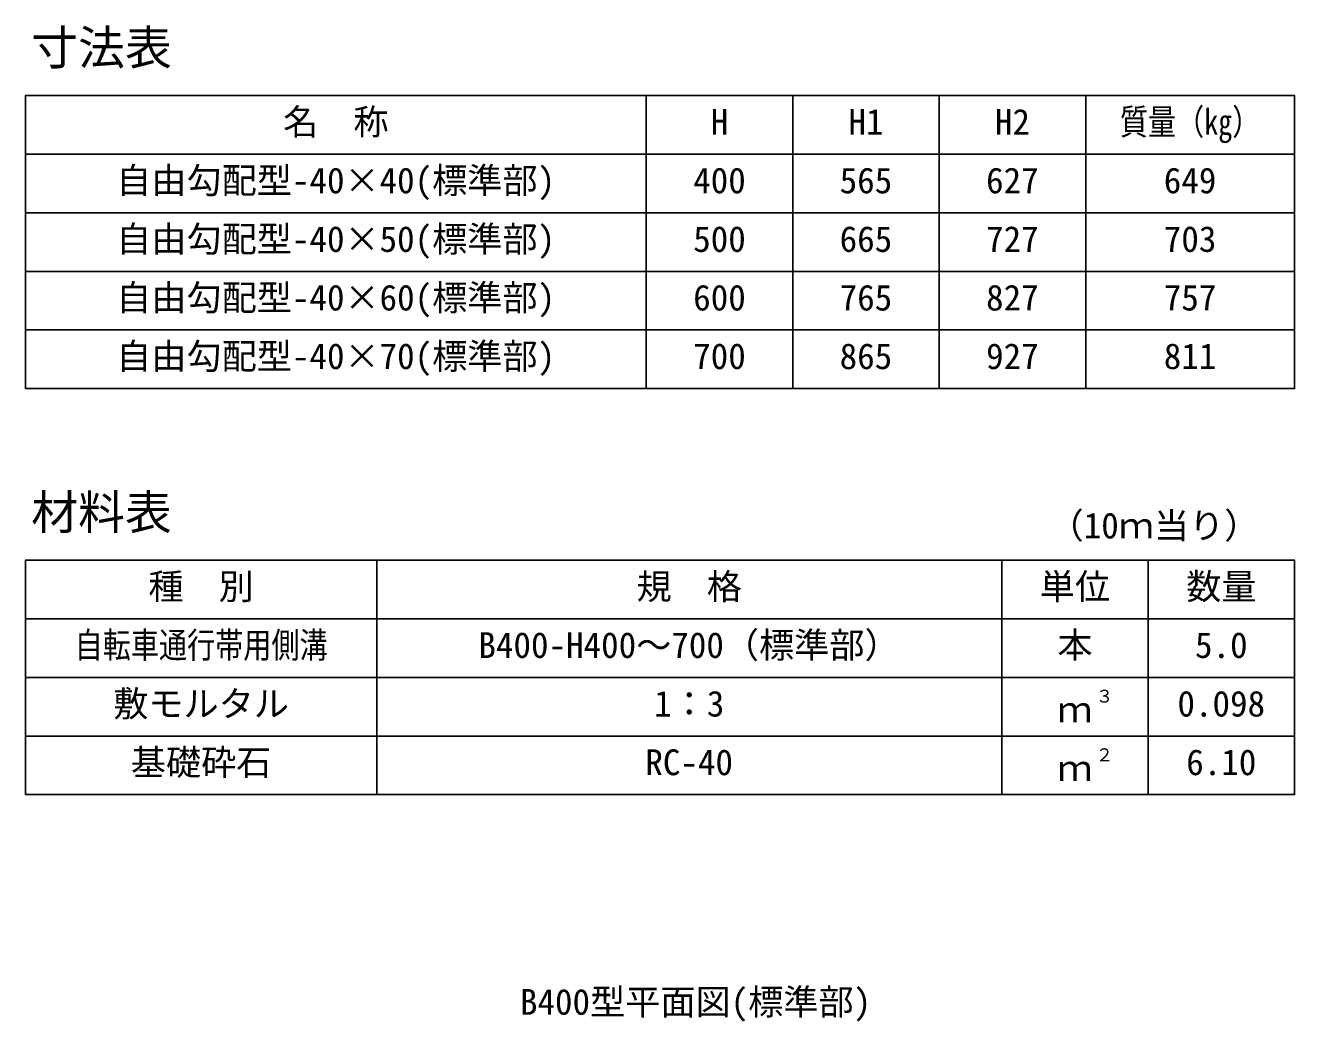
# Model space of a CAD drawing. Units: millimetres, scale not verified. Extents: x -12600 to 12600, y -5940 to 5940.
# Drawn here: x -10612 to -8988, y -4414 to -3139 of the extents above; entities that cross this region are included whole.
import ezdxf
from ezdxf.enums import TextEntityAlignment as Align

# ---------------------------------------------------------------- set-up
doc = ezdxf.new("R2010")
doc.units = ezdxf.units.MM
doc.header["$LTSCALE"] = 40
for name, color, linetype, lineweight in [('0-3_HYO', 3, 'Continuous', 25), ('0-4_HYO2', 4, 'Continuous', 25), ('0-7_TXT', 7, 'Continuous', 25)]:
    doc.layers.add(name, color=color, linetype=linetype, lineweight=lineweight)
doc.styles.add('ＭＳ ゴシック', font='')
doc.styles.get('ＭＳ ゴシック').set_extended_font_data('MS Gothic')

msp = doc.modelspace()

# ---------------------------------------------------------------- linework, layer by layer
at = {"layer": '0-3_HYO'}
for p, q in [((-9817.5, -3228.87), (-9817.5, -3603.87)), ((-9630, -3228.87), (-9630, -3603.87)), ((-9442.5, -3228.87), (-9442.5, -3603.87)), ((-9255, -3228.87), (-9255, -3603.87)), ((-10612.5, -3303.87), (-8987.5, -3303.87)), ((-10162.5, -3823.65), (-10162.5, -4123.65)), ((-9362.5, -3823.65), (-9362.5, -4123.65)), ((-9175, -3823.65), (-9175, -4123.65)), ((-10612.5, -3898.65), (-8987.5, -3898.65))]:
    msp.add_line(p, q, dxfattribs=at)
for points in [[(-10612.5, -3603.87), (-8987.5, -3603.87), (-8987.5, -3228.87), (-10612.5, -3228.87)], [(-10612.5, -4123.65), (-8987.5, -4123.65), (-8987.5, -3823.65), (-10612.5, -3823.65)]]:
    msp.add_lwpolyline(points, close=True, dxfattribs=at)
at = {"layer": '0-4_HYO2'}
for p, q in [((-10612.5, -3378.87), (-8987.5, -3378.87)), ((-10612.5, -3453.87), (-8987.5, -3453.87)), ((-10612.5, -3528.87), (-8987.5, -3528.87)), ((-10612.5, -3973.65), (-8987.5, -3973.65)), ((-10612.5, -4048.65), (-8987.5, -4048.65))]:
    msp.add_line(p, q, dxfattribs=at)

# ---------------------------------------------------------------- texts
at = {"layer": '0-7_TXT', "style": 'ＭＳ ゴシック'}
for s, height, p in [('寸法表', 43.99, (-10605, -3202.62)), ('名\u3000称', 32.99, (-10282.5, -3288.87)), ('H', 32.99, (-9735, -3288.87)), ('H1', 32.99, (-9558.75, -3288.87)), ('H2', 32.99, (-9371.25, -3288.87)), ('自由勾配型-40×40(標準部)', 32.99, (-10496.25, -3363.87)), ('400', 32.99, (-9757.5, -3363.87)), ('565', 32.99, (-9570, -3363.87)), ('627', 32.99, (-9382.5, -3363.87)), ('649', 32.99, (-9155, -3363.87)), ('自由勾配型-40×50(標準部)', 32.99, (-10496.25, -3438.87)), ('500', 32.99, (-9757.5, -3438.87)), ('665', 32.99, (-9570, -3438.87)), ('727', 32.99, (-9382.5, -3438.87)), ('703', 32.99, (-9155, -3438.87)), ('自由勾配型-40×60(標準部)', 32.99, (-10496.25, -3513.87)), ('600', 32.99, (-9757.5, -3513.87)), ('765', 32.99, (-9570, -3513.87)), ('827', 32.99, (-9382.5, -3513.87)), ('757', 32.99, (-9155, -3513.87)), ('自由勾配型-40×70(標準部)', 32.99, (-10496.25, -3588.87)), ('700', 32.99, (-9757.5, -3588.87)), ('865', 32.99, (-9570, -3588.87)), ('927', 32.99, (-9382.5, -3588.87)), ('811', 32.99, (-9155, -3588.87)), ('材料表', 43.99, (-10605, -3797.4)), ('（10ｍ当り）', 32.99, (-9302.5, -3805.65)), ('種\u3000別', 32.99, (-10455, -3883.65)), ('規\u3000格', 32.99, (-9830, -3883.65)), ('単位', 32.99, (-9313.75, -3883.65)), ('数量', 32.99, (-9126.25, -3883.65)), ('B400-H400～700（標準部）', 32.99, (-10032.5, -3958.65)), ('本', 32.99, (-9291.25, -3958.65)), ('5.0', 32.99, (-9115, -3958.65)), ('敷モルタル', 32.99, (-10500, -4033.65)), ('1：3', 32.99, (-9807.5, -4033.65)), ('３', 16.5, (-9242.09, -4010.87)), ('0.098', 32.99, (-9137.5, -4033.65)), ('ｍ', 32.99, (-9291.25, -4041.15)), ('基礎砕石', 32.99, (-10477.5, -4108.65)), ('RC-40', 32.99, (-9818.75, -4108.65)), ('２', 16.5, (-9242.09, -4085.87)), ('6.10', 32.99, (-9126.25, -4108.65)), ('ｍ', 32.99, (-9291.25, -4116.15)), ('B400型平面図(標準部)', 32.99, (-9979.31, -4415.34))]:
    msp.add_text(s, height=height, dxfattribs=at).set_placement(p, align=Align.BOTTOM_LEFT)
at = {"layer": '0-7_TXT', "style": 'ＭＳ ゴシック', "width": 0.8}
for s, p in [('質量（kg）', (-9211.25, -3288.87)), ('自転車通行帯用側溝', (-10549.5, -3958.65))]:
    msp.add_text(s, height=32.99, dxfattribs=at).set_placement(p, align=Align.BOTTOM_LEFT)

doc.saveas('drawing.dxf')
